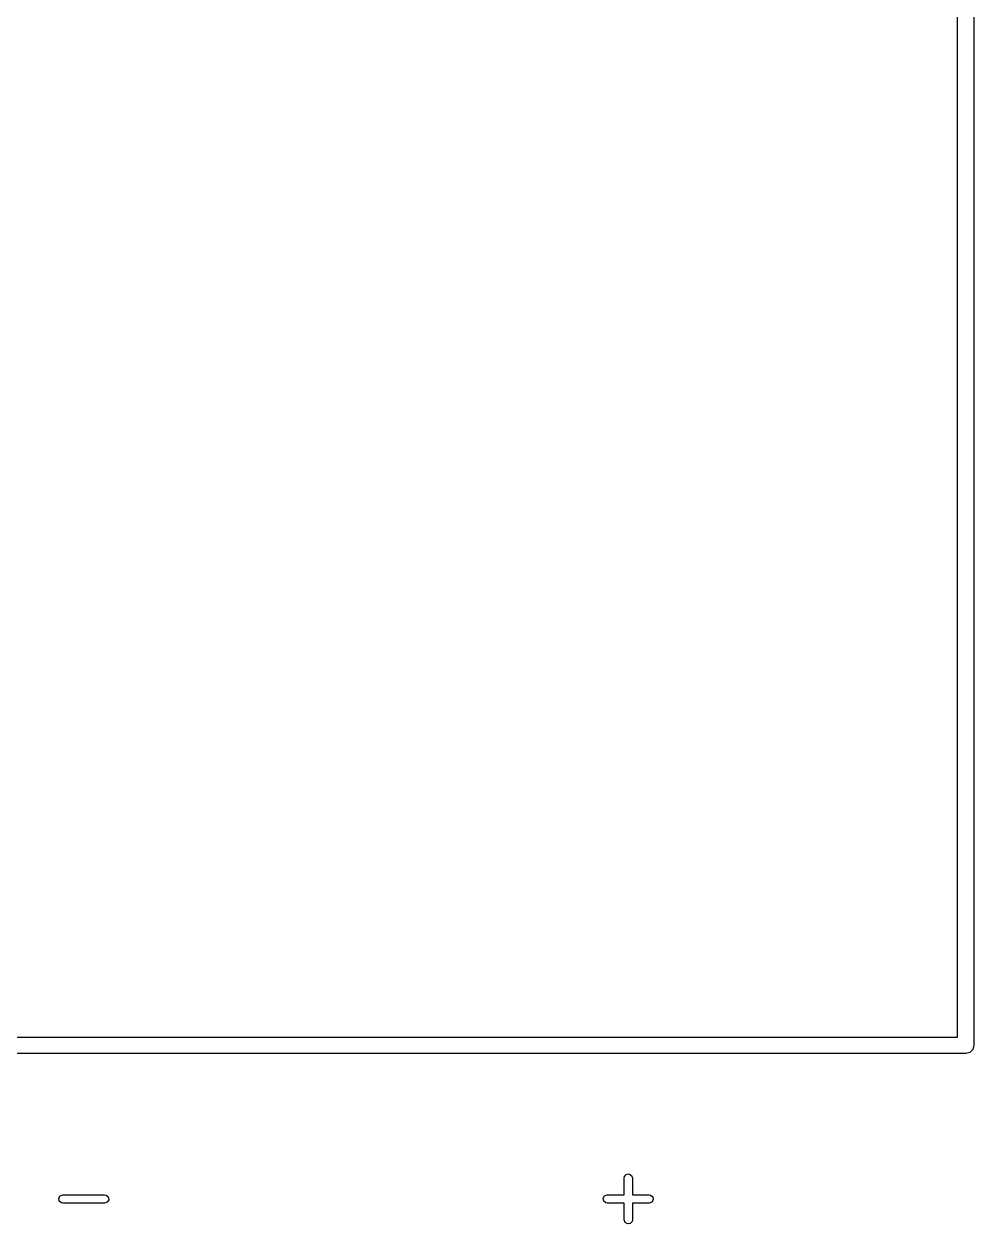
# Model space of a CAD drawing. Extents: x 70.3 to 133.4, y -81.7 to -32.
# Drawn here: x 101.03 to 118.31, y -73.2 to -51.37 of the extents above; entities that cross this region are included whole.
import ezdxf

# ---------------------------------------------------------------- set-up
doc = ezdxf.new("R2010")
doc.units = 0
doc.layers.add('BLACK', color=7, linetype='CONTINUOUS')

msp = doc.modelspace()

# ---------------------------------------------------------------- linework, layer by layer
at = {"layer": 'BLACK', "linetype": 'CONTINUOUS'}
for p, q in [((118.3136, -39.2148), (118.3136, -69.9488)), ((118.0136, -69.7988), (118.0136, -39.3648)), ((77.6736, -69.7988), (118.0136, -69.7988)), ((118.293504, -70.0238), (118.2386, -70.078704)), ((118.3136, -69.9488), (118.293504, -70.0238)), ((118.1636, -70.0988), (77.5236, -70.0988)), ((118.2386, -70.078704), (118.1636, -70.0988)), ((111.948331, -72.36498), (111.952854, -72.339328)), ((111.948331, -72.670933), (111.948331, -72.36498)), ((111.952854, -72.339328), (111.985831, -72.300028)), ((111.985831, -72.300028), (112.036355, -72.291119)), ((112.036355, -72.291119), (112.080784, -72.316771)), ((112.080784, -72.316771), (112.098331, -72.36498)), ((112.098331, -72.36498), (112.098331, -72.670933)), ((101.662518, -72.732909), (101.68817, -72.68848)), ((101.68817, -72.68848), (101.736379, -72.670933)), ((101.736379, -72.670933), (102.498284, -72.670933)), ((102.498284, -72.670933), (102.523936, -72.675456)), ((102.523936, -72.675456), (102.563236, -72.708433)), ((111.568518, -72.732909), (111.59417, -72.68848)), ((111.59417, -72.68848), (111.642379, -72.670933)), ((111.642379, -72.670933), (111.948331, -72.670933)), ((112.098331, -72.670933), (112.404284, -72.670933)), ((112.404284, -72.670933), (112.429936, -72.675456)), ((112.429936, -72.675456), (112.469236, -72.708433)), ((101.671427, -72.783433), (101.662518, -72.732909)), ((101.710727, -72.81641), (101.671427, -72.783433)), ((101.736379, -72.820933), (101.710727, -72.81641)), ((102.498284, -72.820933), (101.736379, -72.820933)), ((102.546493, -72.803386), (102.498284, -72.820933)), ((102.572145, -72.758957), (102.546493, -72.803386)), ((102.563236, -72.708433), (102.572145, -72.758957)), ((111.577427, -72.783433), (111.568518, -72.732909)), ((111.616727, -72.81641), (111.577427, -72.783433)), ((111.642379, -72.820933), (111.616727, -72.81641)), ((111.948331, -72.820933), (111.642379, -72.820933)), ((111.948331, -73.126885), (111.948331, -72.820933)), ((112.404284, -72.820933), (112.098331, -72.820933)), ((112.098331, -72.820933), (112.098331, -73.126885)), ((112.452493, -72.803386), (112.404284, -72.820933)), ((112.478145, -72.758957), (112.452493, -72.803386)), ((112.469236, -72.708433), (112.478145, -72.758957)), ((111.965878, -73.175094), (111.948331, -73.126885)), ((112.098331, -73.126885), (112.093808, -73.152537)), ((112.010307, -73.200746), (111.965878, -73.175094)), ((112.060831, -73.191837), (112.010307, -73.200746)), ((112.093808, -73.152537), (112.060831, -73.191837))]:
    msp.add_line(p, q, dxfattribs=at)

doc.saveas('drawing.dxf')
